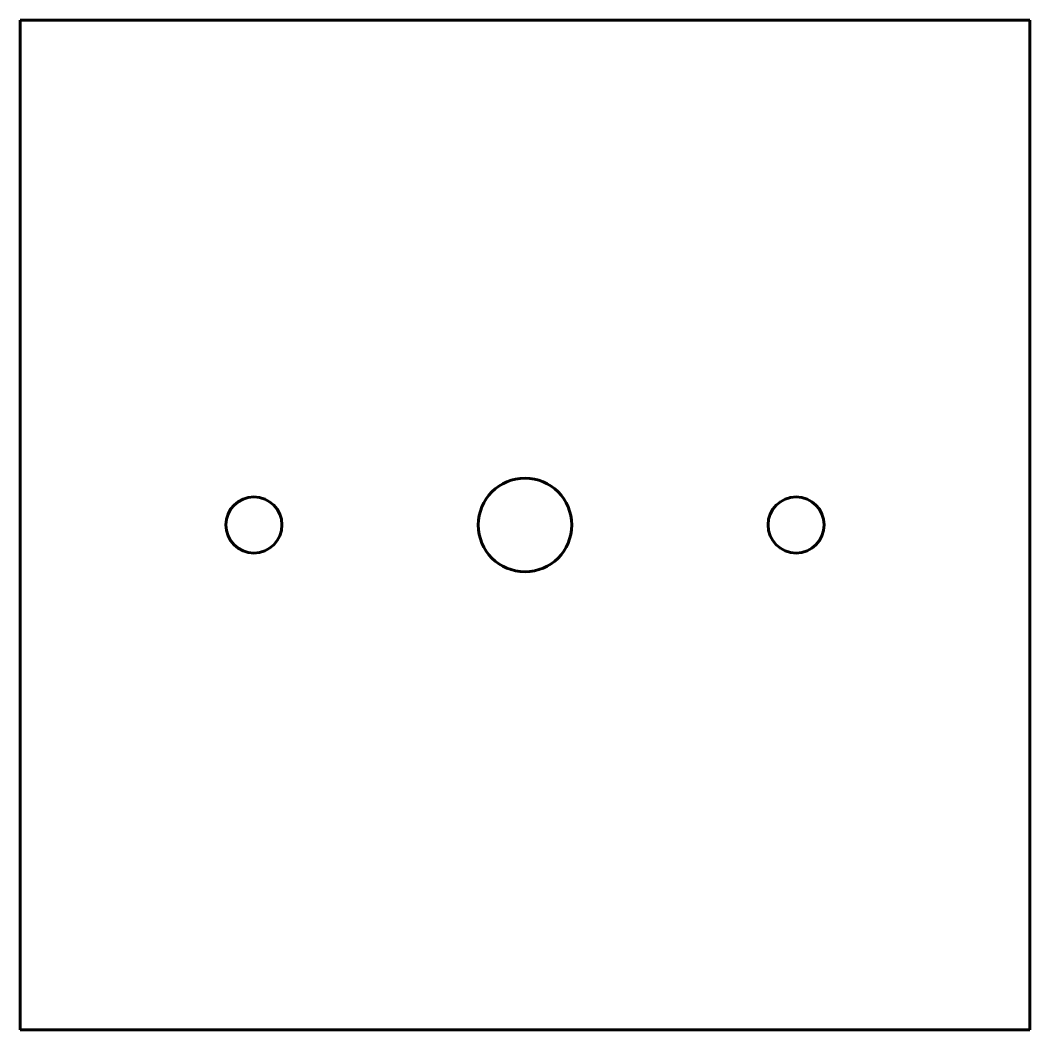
# Model space of a CAD drawing. Header units: millimetres. Extents: x -48 to 60, y -45 to 63.
import ezdxf

# ---------------------------------------------------------------- set-up
doc = ezdxf.new("R2010")
doc.units = ezdxf.units.MM
doc.linetypes.add('K5LT_BASIC', pattern=[0])
doc.layers.add('Системный слой', color=7, linetype='Continuous')

# ---------------------------------------------------------------- blocks, each defined once
blk = doc.blocks.new('U0')
at = {"layer": 'Системный слой', "color": 5, "linetype": 'K5LT_BASIC', "lineweight": 60, "true_color": 0x0000ff}
for p, q in [((-47.96, 63.15), (60.04, 63.15)), ((-47.96, -44.85), (-47.96, 63.15)), ((60.04, 63.15), (60.04, -44.85)), ((60.04, -44.85), (-47.96, -44.85))]:
    blk.add_line(p, q, dxfattribs=at)

msp = doc.modelspace()

# ---------------------------------------------------------------- linework, layer by layer
at = {"layer": 'Системный слой', "color": 5, "linetype": 'K5LT_BASIC', "lineweight": 60, "true_color": 0x0000ff}
for centre, radius in [((6.04, 9.15), 5), ((-22.96, 9.15), 3), ((35.04, 9.15), 3)]:
    msp.add_circle(centre, radius, dxfattribs=at)

# ---------------------------------------------------------------- block references
at = {"layer": 'Системный слой'}
msp.add_blockref('U0', (0, 0), dxfattribs=at)

doc.saveas('drawing.dxf')
